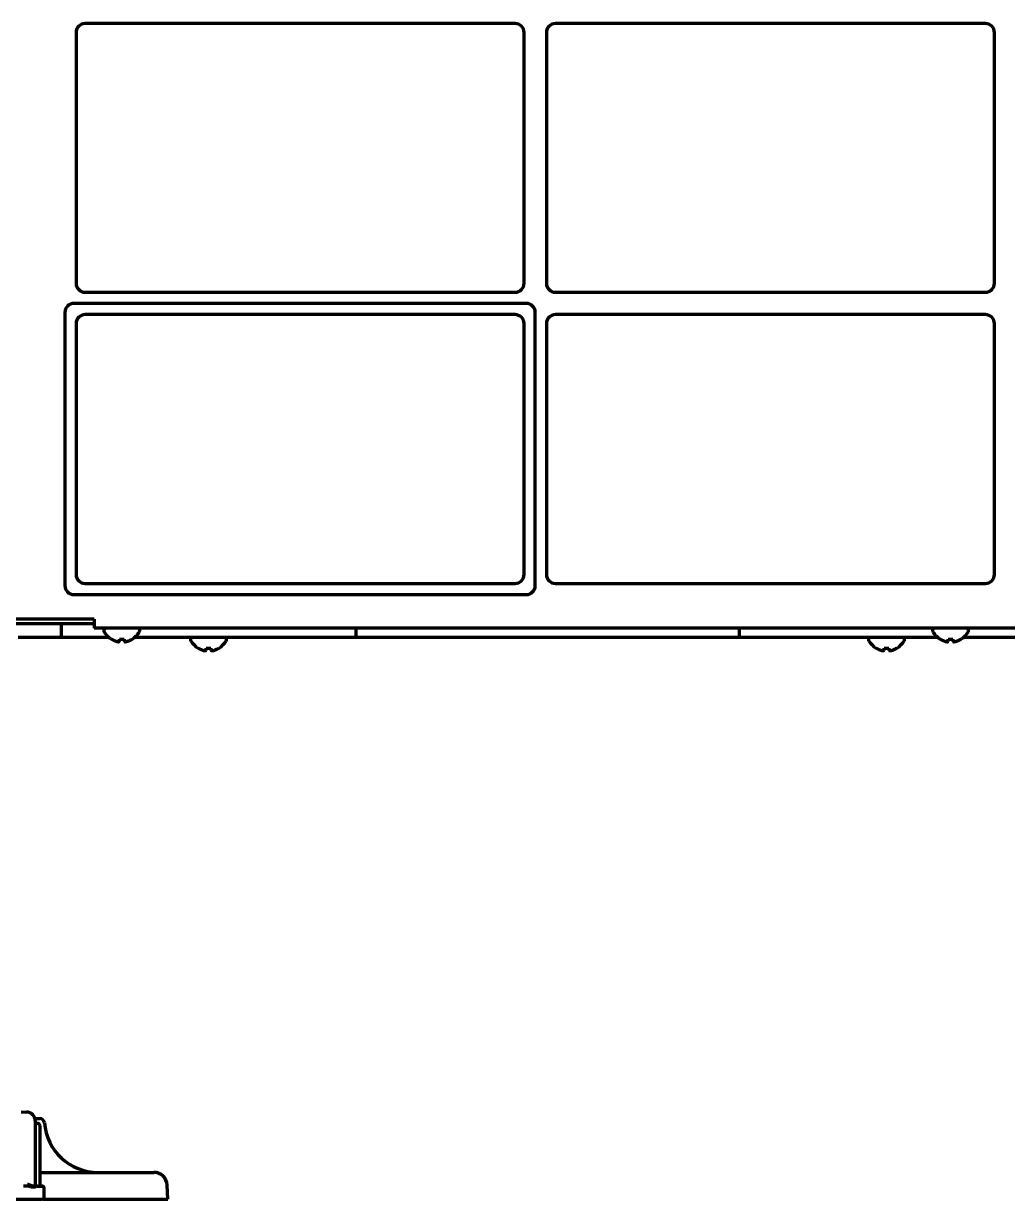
# Model space of a CAD drawing. Header units: inches. Extents: x 904 to 7172, y 213 to 5528.
# Drawn here: x 1141.5 to 1361.2, y 1858.2 to 2120.7 of the extents above; entities that cross this region are included whole.
import ezdxf

# ---------------------------------------------------------------- set-up
doc = ezdxf.new("R2010")
doc.units = ezdxf.units.IN

msp = doc.modelspace()

# ---------------------------------------------------------------- linework, layer by layer
at = {"linetype": 'Continuous', "lineweight": 70}
for p, q in [((1251.26, 2120.72), (1155.26, 2120.72)), ((1356.26, 2120.72), (1260.26, 2120.72)), ((1153.26, 2118.72), (1153.26, 2062.72)), ((1253.26, 2062.72), (1253.26, 2118.72)), ((1258.26, 2118.72), (1258.26, 2062.72)), ((1358.26, 2062.72), (1358.26, 2118.72)), ((1155.26, 2060.72), (1251.26, 2060.72)), ((1260.26, 2060.72), (1356.26, 2060.72)), ((1150.76, 2056.22), (1150.76, 1995.22)), ((1253.76, 2058.22), (1152.76, 2058.22)), ((1255.76, 1995.22), (1255.76, 2056.22)), ((1153.26, 2053.72), (1153.26, 1997.72)), ((1251.26, 2055.72), (1155.26, 2055.72)), ((1253.26, 1997.72), (1253.26, 2053.72)), ((1258.26, 2053.72), (1258.26, 1997.72)), ((1356.26, 2055.72), (1260.26, 2055.72)), ((1358.26, 1997.72), (1358.26, 2053.72)), ((1155.26, 1995.72), (1251.26, 1995.72)), ((1260.26, 1995.72), (1356.26, 1995.72)), ((1152.76, 1993.22), (1253.76, 1993.22)), ((1157.26, 1987.72), (1137.26, 1987.72)), ((1157.26, 1987.72), (1157.26, 1985.72)), ((1157.27, 1986.72), (986.26, 1986.72)), ((1149.9, 1986.72), (1149.9, 1983.72)), ((1981.26, 1985.72), (1157.26, 1985.72)), ((1159.46, 1985.32), (1159.46, 1985.12)), ((1167.46, 1985.12), (1167.46, 1985.32)), ((1215.74, 1985.72), (1215.74, 1983.72)), ((1301.24, 1985.72), (1301.24, 1983.72)), ((1344.46, 1985.32), (1344.46, 1985.12)), ((1352.46, 1985.12), (1352.46, 1985.32)), ((1140.31, 1983.72), (1141.9, 1983.72)), ((1141.9, 1983.72), (1149.9, 1983.72)), ((1149.9, 1983.72), (1152.9, 1983.72)), ((1152.9, 1983.72), (1160.51, 1983.72)), ((1161.16, 1983.24), (1161.16, 1983.28)), ((1165.76, 1983.28), (1165.76, 1983.24)), ((1166.41, 1983.72), (1212.74, 1983.72)), ((1178.82, 1983.32), (1178.82, 1983.12)), ((1186.82, 1983.12), (1186.82, 1983.32)), ((1212.74, 1983.72), (1215.74, 1983.72)), ((1215.74, 1983.72), (1223.74, 1983.72)), ((1223.74, 1983.72), (1293.24, 1983.72)), ((1293.24, 1983.72), (1301.24, 1983.72)), ((1301.24, 1983.72), (1304.24, 1983.72)), ((1304.24, 1983.72), (1345.51, 1983.72)), ((1330.16, 1983.32), (1330.16, 1983.12)), ((1338.16, 1983.12), (1338.16, 1983.32)), ((1346.16, 1983.24), (1346.16, 1983.28)), ((1350.76, 1983.28), (1350.76, 1983.24)), ((1351.41, 1983.72), (1364.08, 1983.72)), ((1180.52, 1981.24), (1180.52, 1981.28)), ((1185.12, 1981.28), (1185.12, 1981.24)), ((1331.86, 1981.24), (1331.86, 1981.28)), ((1336.46, 1981.28), (1336.46, 1981.24)), ((1141.01, 1877.72), (1142.18, 1877.7)), ((1144.08, 1876.22), (1145.18, 1876.22)), ((1144.15, 1875.7), (1144.15, 1861.55)), ((1144.65, 1875.17), (1144.4, 1875.17)), ((1145.15, 1874.67), (1145.15, 1874.42)), ((1145.15, 1874.42), (1145.15, 1861.67)), ((1145.15, 1864.22), (1170.6, 1864.22)), ((1144.65, 1861.17), (1145.61, 1861.17)), ((1146.16, 1858.67), (1146.16, 1860.67)), ((1173.76, 1858.22), (1173.59, 1861.38)), ((1145.66, 1858.17), (1084.66, 1858.17)), ((1145.88, 1858.22), (1173.76, 1858.22))]:
    msp.add_line(p, q, dxfattribs=at)
for centre, radius, start, end in [((1155.26, 2118.72), 2, 90, 180), ((1251.26, 2118.72), 2, 0, 90), ((1260.26, 2118.72), 2, 90, 180), ((1356.26, 2118.72), 2, 0, 90), ((1155.26, 2062.72), 2, 180, 270), ((1251.26, 2062.72), 2, 270, 0), ((1260.26, 2062.72), 2, 180, 270), ((1356.26, 2062.72), 2, 270, 0), ((1152.76, 2056.22), 2, 90, 180), ((1253.76, 2056.22), 2, 0, 90), ((1155.26, 2053.72), 2, 90, 180), ((1251.26, 2053.72), 2, 0, 90), ((1260.26, 2053.72), 2, 90, 180), ((1356.26, 2053.72), 2, 0, 90), ((1155.26, 1997.72), 2, 180, 270), ((1251.26, 1997.72), 2, 270, 0), ((1260.26, 1997.72), 2, 180, 270), ((1356.26, 1997.72), 2, 270, 0), ((1152.76, 1995.22), 2, 180, 270), ((1253.76, 1995.22), 2, 270, 0), ((1159.86, 1985.32), 0.4, 90, 180), ((1159.86, 1985.12), 0.4, 180, 210.3012), ((1163.66, 1987.34), 4.8, 210.3012, 238.6273), ((1163.26, 1987.34), 4.8, 301.3727, 329.6988), ((1167.06, 1985.32), 0.4, 0, 90), ((1167.06, 1985.12), 0.4, 329.6988, 0), ((1344.86, 1985.32), 0.4, 90, 180), ((1344.86, 1985.12), 0.4, 180, 210.3012), ((1348.66, 1987.34), 4.8, 210.3012, 238.6273), ((1348.26, 1987.34), 4.8, 301.3727, 329.6988), ((1352.06, 1985.32), 0.4, 0, 90), ((1352.06, 1985.12), 0.4, 329.6988, 0), ((1179.22, 1983.32), 0.4, 90, 180), ((1179.22, 1983.12), 0.4, 180, 210.3012), ((1183.02, 1985.34), 4.8, 210.3012, 238.4186), ((1182.62, 1985.34), 4.8, 301.5837, 329.6988), ((1186.42, 1983.32), 0.4, 0, 90), ((1186.42, 1983.12), 0.4, 329.6988, 0), ((1330.56, 1983.32), 0.4, 90, 180), ((1330.56, 1983.12), 0.4, 180, 210.3012), ((1334.36, 1985.34), 4.8, 210.3012, 238.4186), ((1333.96, 1985.34), 4.8, 301.5837, 329.6988), ((1337.76, 1983.32), 0.4, 0, 90), ((1337.76, 1983.12), 0.4, 329.6988, 0), ((1182.82, 1985.02), 3.78, 262.3959, 269.9965), ((1182.82, 1985.02), 3.78, 270.0035, 277.6041), ((1334.16, 1985.02), 3.78, 262.3959, 269.9965), ((1334.16, 1985.02), 3.78, 270.0035, 277.6041), ((1142.15, 1875.7), 2, 0, 89), ((1144.4, 1875.42), 0.25, 180, 270), ((1144.65, 1874.67), 0.5, 0, 90), ((1145.18, 1875.22), 1, 4.4117, 90), ((1158.14, 1876.22), 12, 184.4117, 270), ((1170.6, 1861.22), 3, 3, 90), ((1144.65, 1861.67), 0.5, 180, 270), ((1145.65, 1861.67), 0.5, 180, 220.4817), ((1145.66, 1860.67), 0.5, 0, 90), ((1145.66, 1858.67), 0.5, 270, 0)]:
    msp.add_arc(centre, radius, start, end, dxfattribs=at)
msp.add_ellipse((1145.61, 1861.67), major_axis=(0, -0.5), ratio=0.961623, start_param=4.712389, end_param=6.283185, dxfattribs=at)
for points, knots in [([(1161.16, 1983.28), (1161.36, 1983.15), (1161.57, 1983.04), (1161.9, 1982.91), (1162.01, 1982.86), (1162.23, 1982.79), (1162.34, 1982.76), (1162.46, 1982.73)], [0, 0, 0, 0, 0.5, 0.5, 0.75, 0.75, 1, 1, 1, 1]), ([(1163.96, 1983.28), (1163.96, 1983.15), (1163.96, 1983.04), (1163.96, 1982.91), (1163.96, 1982.86), (1163.96, 1982.79), (1163.96, 1982.76), (1163.96, 1982.73)], [0, 0, 0, 0, 0.5, 0.5, 0.75, 0.75, 1, 1, 1, 1]), ([(1346.16, 1983.28), (1346.36, 1983.15), (1346.57, 1983.04), (1346.9, 1982.91), (1347.01, 1982.86), (1347.23, 1982.79), (1347.34, 1982.76), (1347.46, 1982.73)], [0, 0, 0, 0, 0.5, 0.5, 0.75, 0.75, 1, 1, 1, 1]), ([(1348.96, 1983.28), (1348.96, 1983.15), (1348.96, 1983.04), (1348.96, 1982.91), (1348.96, 1982.86), (1348.96, 1982.79), (1348.96, 1982.76), (1348.96, 1982.73)], [0, 0, 0, 0, 0.5, 0.5, 0.75, 0.75, 1, 1, 1, 1]), ([(1180.52, 1981.28), (1180.72, 1981.15), (1180.93, 1981.04), (1181.26, 1980.91), (1181.37, 1980.86), (1181.59, 1980.79), (1181.7, 1980.76), (1181.82, 1980.73)], [0, 0, 0, 0, 0.5, 0.5, 0.75, 0.75, 1, 1, 1, 1]), ([(1183.32, 1981.28), (1183.32, 1981.15), (1183.32, 1981.04), (1183.32, 1980.91), (1183.32, 1980.86), (1183.32, 1980.79), (1183.32, 1980.76), (1183.32, 1980.73)], [0, 0, 0, 0, 0.5, 0.5, 0.75, 0.75, 1, 1, 1, 1]), ([(1331.86, 1981.28), (1332.06, 1981.15), (1332.27, 1981.04), (1332.6, 1980.91), (1332.71, 1980.86), (1332.93, 1980.79), (1333.05, 1980.76), (1333.16, 1980.73)], [0, 0, 0, 0, 0.5, 0.5, 0.75, 0.75, 1, 1, 1, 1]), ([(1334.66, 1981.28), (1334.66, 1981.15), (1334.66, 1981.04), (1334.66, 1980.91), (1334.66, 1980.86), (1334.66, 1980.79), (1334.66, 1980.76), (1334.66, 1980.73)], [0, 0, 0, 0, 0.5, 0.5, 0.75, 0.75, 1, 1, 1, 1]), ([(1144.15, 1861.55), (1144.15, 1861.51), (1144.14, 1861.47), (1144.11, 1861.4), (1144.1, 1861.38), (1144.07, 1861.34), (1144.05, 1861.32), (1144.01, 1861.28), (1143.99, 1861.26), (1143.95, 1861.22), (1143.92, 1861.2), (1143.88, 1861.18), (1143.86, 1861.18), (1143.83, 1861.17), (1143.81, 1861.16), (1143.76, 1861.15), (1143.73, 1861.15), (1143.65, 1861.15), (1143.61, 1861.15), (1143.52, 1861.17), (1143.48, 1861.18), (1143.39, 1861.2), (1143.34, 1861.22), (1143.24, 1861.26), (1143.19, 1861.28), (1143.08, 1861.32), (1143.02, 1861.34), (1142.9, 1861.38), (1142.84, 1861.4), (1142.66, 1861.47), (1142.53, 1861.51), (1142.39, 1861.55)], [0, 0, 0, 0, 0.125, 0.125, 0.1875, 0.1875, 0.25, 0.25, 0.3125, 0.3125, 0.375, 0.375, 0.40625, 0.40625, 0.4375, 0.4375, 0.5, 0.5, 0.5625, 0.5625, 0.625, 0.625, 0.6875, 0.6875, 0.75, 0.75, 0.8125, 0.8125, 0.875, 0.875, 1, 1, 1, 1]), ([(1142.53, 1861.11), (1142.44, 1861.12), (1142.36, 1861.13), (1142.2, 1861.15), (1142.11, 1861.15), (1141.95, 1861.16), (1141.86, 1861.17), (1141.69, 1861.17), (1141.61, 1861.17), (1141.52, 1861.17)], [0, 0, 0, 0, 0.25, 0.25, 0.5, 0.5, 0.75, 0.75, 1, 1, 1, 1]), ([(1144.42, 1861.11), (1144.38, 1861.09), (1144.35, 1861.07), (1144.26, 1861.03), (1144.21, 1861), (1144.1, 1860.96), (1144.04, 1860.94), (1143.95, 1860.93), (1143.93, 1860.92), (1143.9, 1860.92), (1143.88, 1860.92), (1143.82, 1860.91), (1143.78, 1860.91), (1143.7, 1860.91), (1143.66, 1860.91), (1143.58, 1860.92), (1143.53, 1860.92), (1143.4, 1860.94), (1143.3, 1860.96), (1143.15, 1860.99), (1143.1, 1861), (1142.99, 1861.03), (1142.94, 1861.04), (1142.77, 1861.07), (1142.65, 1861.09), (1142.53, 1861.11)], [0, 0, 0, 0, 0.125, 0.125, 0.25, 0.25, 0.375, 0.375, 0.40625, 0.40625, 0.4375, 0.4375, 0.5, 0.5, 0.5625, 0.5625, 0.625, 0.625, 0.75, 0.75, 0.8125, 0.8125, 0.875, 0.875, 1, 1, 1, 1]), ([(1144.65, 1861.17), (1144.61, 1861.17), (1144.57, 1861.17), (1144.52, 1861.15), (1144.5, 1861.15), (1144.46, 1861.13), (1144.44, 1861.12), (1144.42, 1861.11)], [0, 0, 0, 0, 0.5, 0.5, 0.75, 0.75, 1, 1, 1, 1]), ([(1145.63, 1861.17), (1145.63, 1861.17), (1145.63, 1861.17), (1145.62, 1861.17), (1145.62, 1861.17), (1145.61, 1861.17)], [0, 0, 0, 0, 0.5, 0.5, 1, 1, 1, 1])]:
    msp.add_open_spline(points, degree=3, knots=knots, dxfattribs=at)
for points in [[(1162.46, 1982.73), (1162.48, 1982.72), (1162.53, 1982.72), (1162.6, 1982.71), (1162.67, 1982.71), (1162.75, 1982.71), (1162.82, 1982.71), (1162.89, 1982.72), (1162.94, 1982.72), (1162.96, 1982.73)], [(1162.96, 1982.73), (1162.96, 1982.74), (1162.96, 1982.77), (1162.96, 1982.82), (1162.96, 1982.88), (1162.96, 1982.94), (1162.96, 1983), (1162.96, 1983.08), (1162.96, 1983.17), (1162.96, 1983.24), (1162.96, 1983.28)], [(1162.96, 1983.28), (1163.13, 1983.25), (1163.46, 1983.23), (1163.79, 1983.25), (1163.96, 1983.28)], [(1163.96, 1982.73), (1163.99, 1982.72), (1164.04, 1982.72), (1164.11, 1982.71), (1164.18, 1982.71), (1164.25, 1982.71), (1164.32, 1982.71), (1164.39, 1982.72), (1164.44, 1982.72), (1164.46, 1982.73)], [(1164.46, 1982.73), (1164.51, 1982.74), (1164.62, 1982.77), (1164.78, 1982.82), (1164.94, 1982.88), (1165.1, 1982.94), (1165.25, 1983), (1165.41, 1983.08), (1165.57, 1983.17), (1165.7, 1983.24), (1165.76, 1983.28)], [(1347.46, 1982.73), (1347.48, 1982.72), (1347.53, 1982.72), (1347.6, 1982.71), (1347.67, 1982.71), (1347.75, 1982.71), (1347.82, 1982.71), (1347.89, 1982.72), (1347.94, 1982.72), (1347.96, 1982.73)], [(1347.96, 1982.73), (1347.96, 1982.74), (1347.96, 1982.77), (1347.96, 1982.82), (1347.96, 1982.88), (1347.96, 1982.94), (1347.96, 1983), (1347.96, 1983.08), (1347.96, 1983.17), (1347.96, 1983.24), (1347.96, 1983.28)], [(1347.96, 1983.28), (1348.13, 1983.25), (1348.46, 1983.23), (1348.79, 1983.25), (1348.96, 1983.28)], [(1348.96, 1982.73), (1348.99, 1982.72), (1349.04, 1982.72), (1349.11, 1982.71), (1349.18, 1982.71), (1349.25, 1982.71), (1349.32, 1982.71), (1349.39, 1982.72), (1349.44, 1982.72), (1349.46, 1982.73)], [(1349.46, 1982.73), (1349.51, 1982.74), (1349.62, 1982.77), (1349.78, 1982.82), (1349.94, 1982.88), (1350.1, 1982.94), (1350.25, 1983), (1350.41, 1983.08), (1350.57, 1983.17), (1350.7, 1983.24), (1350.76, 1983.28)], [(1181.82, 1980.73), (1181.85, 1980.72), (1181.9, 1980.72), (1181.97, 1980.71), (1182.04, 1980.71), (1182.11, 1980.71), (1182.18, 1980.71), (1182.25, 1980.72), (1182.3, 1980.72), (1182.32, 1980.73)], [(1182.32, 1980.73), (1182.32, 1980.74), (1182.32, 1980.77), (1182.32, 1980.82), (1182.32, 1980.88), (1182.32, 1980.94), (1182.32, 1981), (1182.32, 1981.08), (1182.32, 1981.17), (1182.32, 1981.24), (1182.32, 1981.28)], [(1183.32, 1980.73), (1183.34, 1980.72), (1183.39, 1980.72), (1183.46, 1980.71), (1183.53, 1980.71), (1183.61, 1980.71), (1183.68, 1980.71), (1183.75, 1980.72), (1183.8, 1980.72), (1183.82, 1980.73)], [(1183.82, 1980.73), (1183.87, 1980.74), (1183.98, 1980.77), (1184.14, 1980.82), (1184.3, 1980.88), (1184.46, 1980.94), (1184.61, 1981), (1184.77, 1981.08), (1184.93, 1981.17), (1185.06, 1981.24), (1185.12, 1981.28)], [(1333.16, 1980.73), (1333.19, 1980.72), (1333.24, 1980.72), (1333.31, 1980.71), (1333.38, 1980.71), (1333.45, 1980.71), (1333.52, 1980.71), (1333.59, 1980.72), (1333.64, 1980.72), (1333.66, 1980.73)], [(1333.66, 1980.73), (1333.66, 1980.74), (1333.66, 1980.77), (1333.66, 1980.82), (1333.66, 1980.88), (1333.66, 1980.94), (1333.66, 1981), (1333.66, 1981.08), (1333.66, 1981.17), (1333.66, 1981.24), (1333.66, 1981.28)], [(1334.66, 1980.73), (1334.69, 1980.72), (1334.73, 1980.72), (1334.8, 1980.71), (1334.88, 1980.71), (1334.95, 1980.71), (1335.02, 1980.71), (1335.09, 1980.72), (1335.14, 1980.72), (1335.16, 1980.73)], [(1335.16, 1980.73), (1335.22, 1980.74), (1335.32, 1980.77), (1335.49, 1980.82), (1335.64, 1980.88), (1335.8, 1980.94), (1335.95, 1981), (1336.11, 1981.08), (1336.27, 1981.17), (1336.4, 1981.24), (1336.46, 1981.28)], [(1145.65, 1861.17), (1145.64, 1861.17), (1145.64, 1861.17), (1145.63, 1861.17)]]:
    msp.add_open_spline(points, degree=3, dxfattribs=at)

doc.saveas('drawing.dxf')
